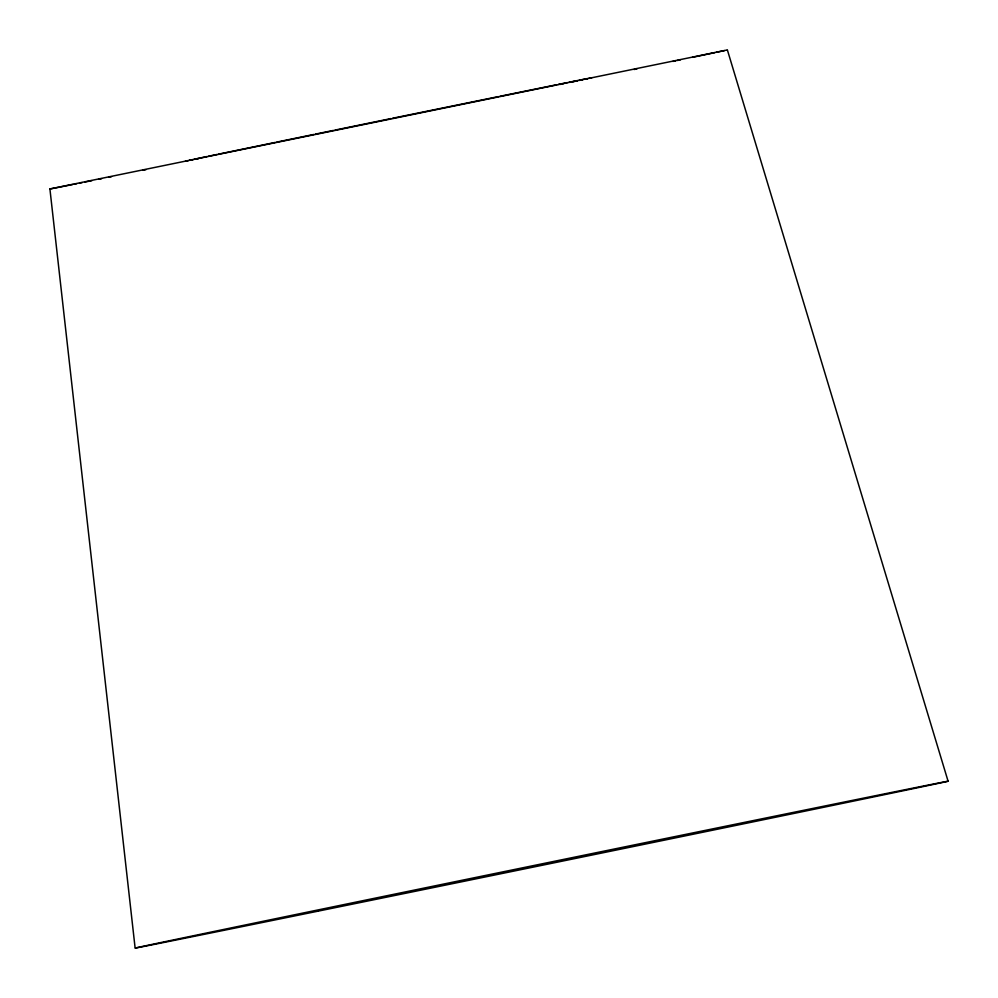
<?xml version="1.0" encoding="UTF-8"?>
<svg xmlns="http://www.w3.org/2000/svg" width="998" height="998" viewBox="0 0 998 998"><rect width="100%" height="100%" fill="white"/><g stroke="black" fill="none" stroke-linecap="round" stroke-linejoin="round"><path stroke-width="1.5" d="M135.129 948.088L49.912 188.959L726.781 50.062M186.676 160.853L185.441 161.14L188.497 160.578M590.604 78.019L591.851 77.732M724.486 50.574L716.215 52.345M189.533 160.229L192.514 159.593M584.766 79.266L587.747 78.642M714.793 52.657L692.412 57.348M194.011 159.281L207.085 156.536M570.195 82.335L576.994 80.913M579.514 80.376L582.021 79.852M208.445 156.249L217.09 154.453M218.525 154.154L275.286 142.402M560.19 84.418L563.072 83.82M672.789 61.439L675.796 60.816M677.305 60.504L680.337 59.868M276.696 142.103L313.834 134.443M315.343 134.131L333.432 130.414M334.954 130.102L391.029 118.575M634.004 69.498L636.961 68.887M392.526 118.263L498.426 96.594M499.861 96.295L556.896 84.693M558.281 84.406L567.413 82.56M142.926 170.296L145.958 169.685M98.914 179.228L101.721 178.654M108.72 177.245L111.527 176.671M568.935 82.26L577.617 80.514M85.005 182.035L91.941 180.638M74.077 184.231L76.796 183.682M79.516 183.145L82.235 182.597M578.94 80.239L587.273 78.58M195.695 159.156L198.34 158.632M64.808 186.09L72.717 184.505M190.007 160.279L193.038 159.692M59.793 187.088L63.548 186.339M58.545 187.337L49.925 188.971M588.783 78.293L591.29 77.807M727.367 49.912L948.088 781.222M317.863 911.199A414.956 0.724 -11.6 0 0 947.389 781.409A414.956 0.724 -11.6 0 0 359.592 901.356A414.956 0.724 -11.6 0 0 317.863 911.199"/></g></svg>
